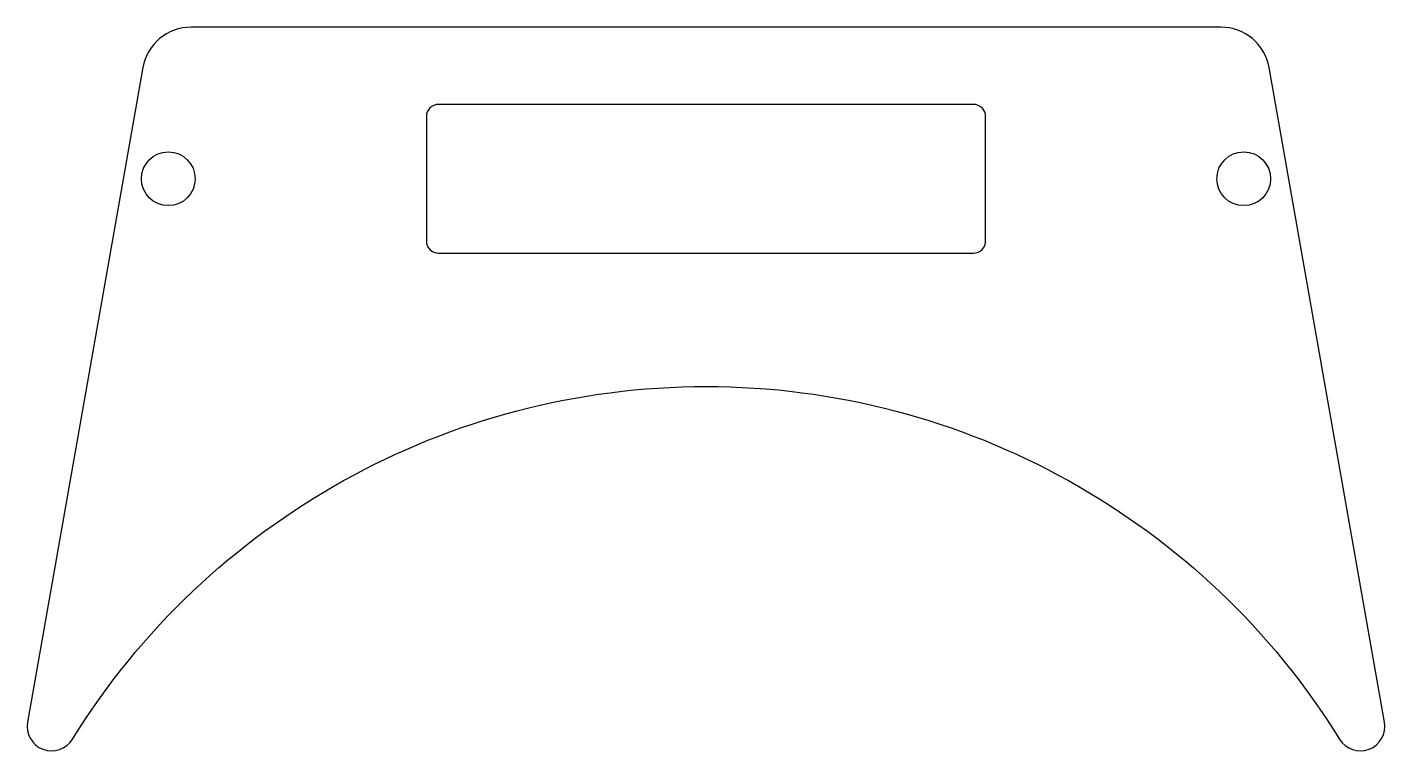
# Model space of a CAD drawing. Extents: x -27.8 to 27.8, y 15.6 to 45.2.
import ezdxf

# ---------------------------------------------------------------- set-up
doc = ezdxf.new("R2010")
doc.units = 0
doc.layers.add('2D_OUTLINE$04_COVERPLATE', color=4, linetype='CONTINUOUS')

msp = doc.modelspace()

# ---------------------------------------------------------------- linework, layer by layer
at = {"layer": '2D_OUTLINE$04_COVERPLATE'}
for points in [[(27.76, 16.767), (23.038, 43.55, 0.36397), (21.068, 45.203), (-21.068, 45.203, 0.36397), (-23.038, 43.55), (-27.76, 16.767, 0.8259), (-25.925, 16.066, -0.556744), (25.925, 16.066, 0.8259)], [(-11.442, 41.542), (-11.442, 36.458, 0.414214), (-10.942, 35.958), (10.942, 35.958, 0.414214), (11.442, 36.458), (11.442, 41.542, 0.414214), (10.942, 42.042), (-10.942, 42.042, 0.414214)]]:
    msp.add_lwpolyline(points, format="xyb", close=True, dxfattribs=at)
for centre in [(-22, 39), (22, 39)]:
    msp.add_circle(centre, 1.1, dxfattribs=at)

doc.saveas('drawing.dxf')
